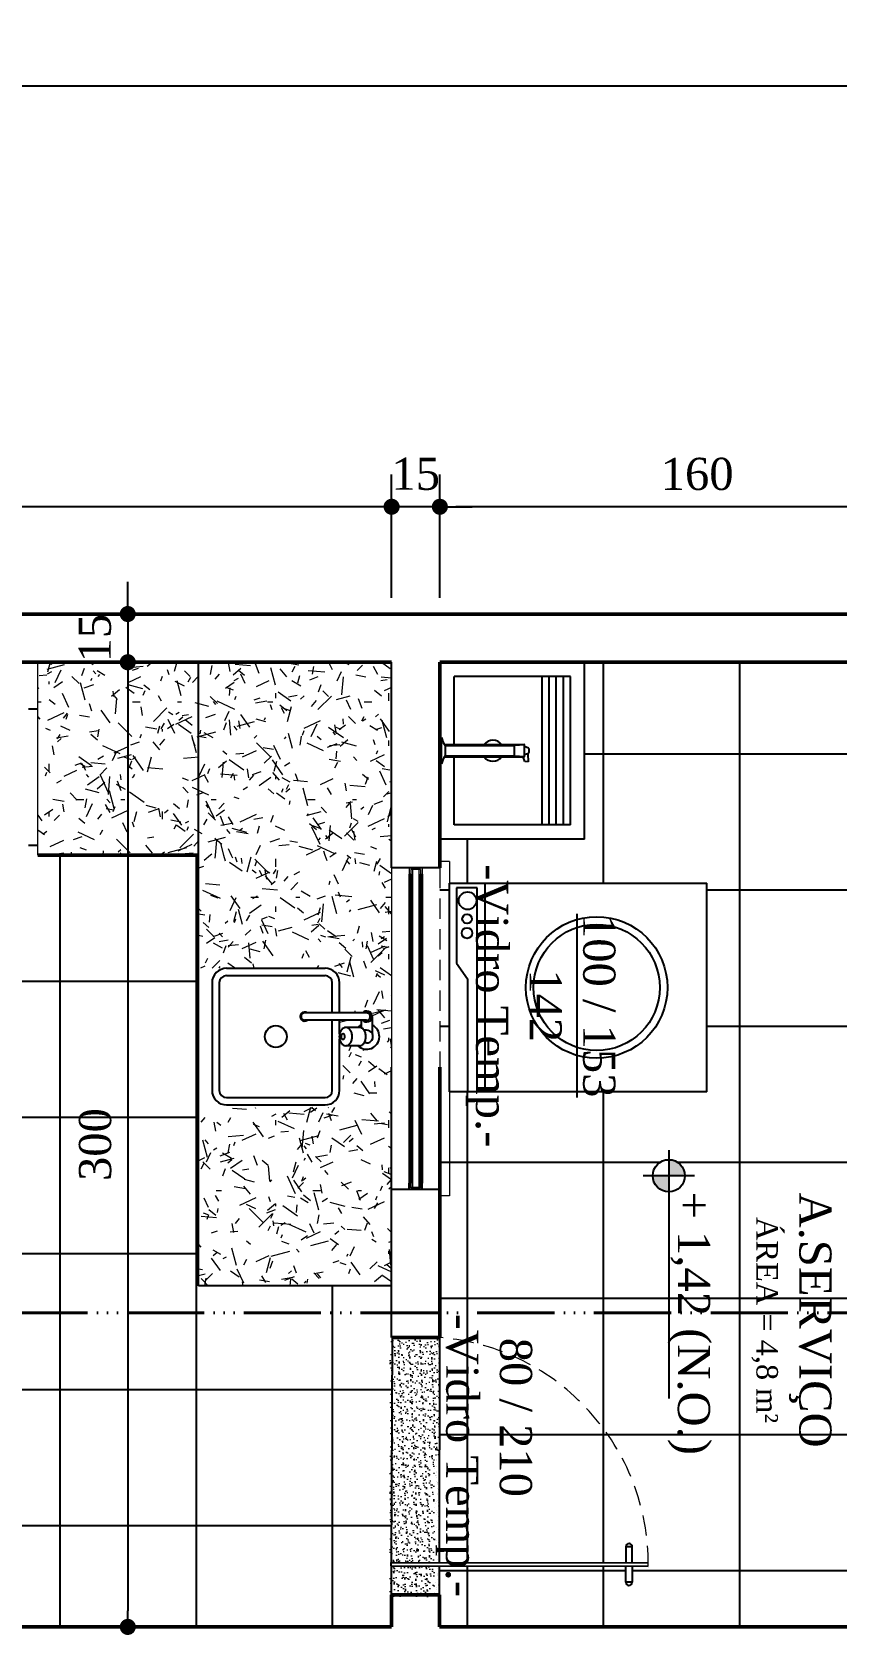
# Model space of a CAD drawing. Header units: centimetres. Extents: x -48696 to 156237, y -5617 to 29024.
# Drawn here: x 81906.6 to 82156.9, y 15220 to 15718.5 of the extents above; entities that cross this region are included whole.
import ezdxf

# ---------------------------------------------------------------- set-up
doc = ezdxf.new("R2010")
doc.units = ezdxf.units.CM
doc.linetypes.add('ACAD_ISO06W100', pattern=[36, 24, -3, 0, -3, 0, -3, 0, -3])
doc.linetypes.add('HIDDEN', pattern=[9.525, 6.35, -3.175])
for name, color, linetype in [('ACESSORIOS', 2, 'Continuous'), ('COZ', 3, 'Continuous'), ('COZINHA', 2, 'Continuous'), ('Hachuria - Moveis', 1, 'Continuous'), ('Piso', 55, 'Continuous'), ('PN010', 1, 'Continuous'), ('Portas-Cotas', 2, 'Continuous'), ('Texto', 2, 'Continuous')]:
    doc.layers.add(name, color=color, linetype=linetype)
for name, color, linetype, lineweight in [('Corte Planta', 4, 'ACAD_ISO06W100', 40), ('Hachura', 1, 'Continuous', 9), ('Nível Fachada', 7, 'Continuous', 70), ('Parede Baixa', 5, 'Continuous', 50), ('Pisos Externos', 15, 'Continuous', 9), ('Portas - Janelas', 2, 'Continuous', 20), ('Projeção Janela', 15, 'HIDDEN', 9), ('Projeção Portas', 55, 'HIDDEN', 5)]:
    doc.layers.add(name, color=color, linetype=linetype, lineweight=lineweight)
doc.styles.add('Valéria', font='romantic.ttf', dxfattribs={"height": 10})
doc.dimstyles.new('Cota - 50', dxfattribs={"dimtxt": 10, "dimasz": 5, "dimexe": 10, "dimexo": 20, "dimgap": 5, "dimtad": 1, "dimtxsty": 'Valéria', "dimblk": 'DOT', "dimcen": 0, "dimclrd": 12, "dimclre": 12, "dimclrt": 2, "dimazin": 2, "dimtfac": 1, "dimtix": 1, "dimtmove": 0, "dimatfit": 3, "dimldrblk": 'DOT', "dimfxl": 1, "dimarcsym": 0})

# ---------------------------------------------------------------- blocks, each defined once
blk = doc.blocks.new('Pia Bancada Planta 01')
at = {"layer": 'COZ', "color": 2}
for p, q in [((0.435, 0.1875), (0.165, 0.1875)), ((0.125, 0.1475), (0.125, 0.0074)), ((0.145, 0.1475), (0.145, -0.045)), ((0.435, 0.1675), (0.165, 0.1675)), ((0.455, -0.1475), (0.455, 0.1475)), ((0.475, -0.1475), (0.475, 0.1475)), ((0.0509, 0.0175), (0.0579, 0.0175)), ((0.0705, 0.025), (0.1081, 0.025)), ((0.0359, -0.055), (0.0359, -0.0115)), ((0.0509, -0.0175), (0.0579, -0.0175)), ((0.0659, -0.045), (0.0659, -0.0241)), ((0.0705, -0.025), (0.1081, -0.025)), ((0.125, -0.0074), (0.125, -0.045)), ((0.0509, -0.045), (0.2209, -0.045)), ((0.0509, -0.065), (0.2209, -0.065)), ((0.125, -0.065), (0.125, -0.1475)), ((0.145, -0.065), (0.145, -0.1475)), ((0.435, -0.1675), (0.165, -0.1675)), ((0.435, -0.1875), (0.165, -0.1875))]:
    blk.add_line(p, q, dxfattribs=at)
blk.add_lwpolyline([(0.0705, 0.025, 0.133256), (0.0641, 0.0233, 0.106756), (0.058, 0.0177, 0.082828), (0.0543, 0.0099, 0.071352), (0.0528, 0, 0.071352), (0.0543, -0.0099, 0.082828), (0.058, -0.0177, 0.106756), (0.0641, -0.0233, 0.133256), (0.0705, -0.025, 0.133256)], format="xyb", dxfattribs=at)
for points in [[(0.1081, -0.025, 0.133256), (0.1145, -0.0233, 0.106756), (0.1206, -0.0177, 0.082828), (0.1244, -0.0099, 0.071352), (0.1258, 0, 0.071352), (0.1244, 0.0099, 0.082828), (0.1206, 0.0177, 0.106756), (0.1145, 0.0233, 0.133256), (0.1081, 0.025, 0.133256), (0.1017, 0.0233, 0.106756), (0.0956, 0.0177, 0.082828), (0.0919, 0.0099, 0.071352), (0.0904, 0, 0.071352), (0.0919, -0.0099, 0.082828), (0.0956, -0.0177, 0.106756), (0.1017, -0.0233, 0.133256)], [(0.1156, 0.0075, 0.133256), (0.1137, 0.007, 0.106756), (0.1119, 0.0053, 0.082828), (0.1107, 0.003, 0.071352), (0.1103, 0, 0.071352), (0.1107, -0.003, 0.082828), (0.1119, -0.0053, 0.106756), (0.1137, -0.007, 0.133256), (0.1156, -0.0075, 0.133256), (0.1175, -0.007, 0.106756), (0.1194, -0.0053, 0.082828), (0.1205, -0.003, 0.071352), (0.1209, 0, 0.071352), (0.1205, 0.003, 0.082828), (0.1194, 0.0053, 0.106756), (0.1175, 0.007, 0.133256)]]:
    blk.add_lwpolyline(points, format="xyb", close=True, dxfattribs=at)
blk.add_circle((0.3, 0), 0.03, dxfattribs=at)
for centre, radius, start, end in [((0.165, 0.1475), 0.04, 90, 180), ((0.435, 0.1475), 0.04, 0, 90), ((0.165, 0.1475), 0.02, 90, 180), ((0.435, 0.1475), 0.02, 0, 90), ((0.0509, 0), 0.035, 45.5847, 244.6231), ((0.0509, 0), 0.0175, 90, 204.62), ((0.0259, -0.0115), 0.01, 0, 24.62), ((0.0509, 0), 0.0175, 211.0027, 270), ((0.0509, -0.055), 0.015, 41.8103, 318.1897), ((0.0509, 0), 0.035, 295.3769, 314.4153), ((0.2209, -0.055), 0.0125, 233.1301, 126.8699), ((0.0509, -0.055), 0.01, 90.0002, 270.0002), ((0.2209, -0.055), 0.01, 270.0001, 90.0001), ((0.165, -0.1475), 0.04, 180, 270), ((0.165, -0.1475), 0.02, 180, 270), ((0.435, -0.1475), 0.04, 270, 0), ((0.435, -0.1475), 0.02, 270, 360)]:
    blk.add_arc(centre, radius, start, end, dxfattribs=at)
blk = doc.blocks.new('_Dot')
at = {"color": 0, "linetype": 'ByBlock', "lineweight": -2}
blk.add_line((-0.5, 0), (-1, 0), dxfattribs=at)
at = {"color": 0, "linetype": 'ByBlock', "const_width": 0.5}
blk.add_lwpolyline([(-0.25, 0, 1), (0.25, 0, 1)], format="xyb", close=True, dxfattribs=at)
blk = doc.blocks.new('*D1424')
at = {"color": 12, "lineweight": -2, "transparency": 16777216}
for p, q in [((82033.41, 15542.48), (82033.41, 15580.84)), ((82193.41, 15557.48), (82193.41, 15580.84)), ((82188.41, 15570.84), (82038.41, 15570.84))]:
    blk.add_line(p, q, dxfattribs=at)
at = {"layer": 'Defpoints', "color": 0, "transparency": 16777216}
for p in [(82033.41, 15570.84), (82193.41, 15537.48), (82033.41, 15522.48)]:
    blk.add_point(p, dxfattribs=at)
at = {"color": 12, "lineweight": -2, "transparency": 16777216, "xscale": 5, "yscale": 5, "zscale": 5, "rotation": 180}
blk.add_blockref('_Dot', (82033.41, 15570.84), dxfattribs=at)
at = {"color": 12, "lineweight": -2, "transparency": 16777216, "xscale": 5, "yscale": 5, "zscale": 5}
blk.add_blockref('_Dot', (82193.41, 15570.84), dxfattribs=at)
at = {"color": 2, "transparency": 16777216, "insert": (82113.41, 15580.99), "char_height": 10, "attachment_point": 5, "style": 'Valéria'}
blk.add_mtext('160', dxfattribs=at)
blk = doc.blocks.new('*D1425')
at = {"color": 12, "lineweight": -2, "transparency": 16777216}
for p, q in [((82018.41, 15542.48), (82018.41, 15580.84)), ((82033.41, 15542.48), (82033.41, 15580.84)), ((82013.41, 15570.84), (82008.41, 15570.84)), ((82033.41, 15570.84), (82018.41, 15570.84)), ((82038.41, 15570.84), (82043.41, 15570.84))]:
    blk.add_line(p, q, dxfattribs=at)
at = {"layer": 'Defpoints', "color": 0, "transparency": 16777216}
for p in [(82018.41, 15570.84), (82018.41, 15522.48), (82033.41, 15522.48)]:
    blk.add_point(p, dxfattribs=at)
at = {"color": 12, "lineweight": -2, "transparency": 16777216, "xscale": 5, "yscale": 5, "zscale": 5}
blk.add_blockref('_Dot', (82018.41, 15570.84), dxfattribs=at)
at = {"color": 12, "lineweight": -2, "transparency": 16777216, "xscale": 5, "yscale": 5, "zscale": 5, "rotation": 180}
blk.add_blockref('_Dot', (82033.41, 15570.84), dxfattribs=at)
at = {"color": 2, "transparency": 16777216, "insert": (82025.91, 15581.03), "char_height": 10, "attachment_point": 5, "style": 'Valéria'}
blk.add_mtext('15', dxfattribs=at)
blk = doc.blocks.new('*D1426')
at = {"color": 12, "lineweight": -2, "transparency": 16777216}
for p, q in [((81688.41, 15542.58), (81688.41, 15580.84)), ((82018.41, 15542.48), (82018.41, 15580.84)), ((82013.41, 15570.84), (81693.41, 15570.84))]:
    blk.add_line(p, q, dxfattribs=at)
at = {"layer": 'Defpoints', "color": 0, "transparency": 16777216}
for p in [(81688.41, 15570.84), (81688.41, 15522.58), (82018.41, 15522.48)]:
    blk.add_point(p, dxfattribs=at)
at = {"color": 12, "lineweight": -2, "transparency": 16777216, "xscale": 5, "yscale": 5, "zscale": 5, "rotation": 180}
blk.add_blockref('_Dot', (81688.41, 15570.84), dxfattribs=at)
at = {"color": 12, "lineweight": -2, "transparency": 16777216, "xscale": 5, "yscale": 5, "zscale": 5}
blk.add_blockref('_Dot', (82018.41, 15570.84), dxfattribs=at)
at = {"color": 2, "transparency": 16777216, "insert": (81853.41, 15580.95), "char_height": 10, "attachment_point": 5, "style": 'Valéria'}
blk.add_mtext('330', dxfattribs=at)
blk = doc.blocks.new('*D1438')
at = {"color": 12, "lineweight": -2, "transparency": 16777216}
for p, q in [((81998.41, 15522.48), (81926.37, 15522.48)), ((81936.37, 15517.48), (81936.37, 15227.48)), ((81998.32, 15222.48), (81926.37, 15222.48))]:
    blk.add_line(p, q, dxfattribs=at)
at = {"layer": 'Defpoints', "color": 0, "transparency": 16777216}
for p in [(82018.41, 15522.48), (81936.37, 15222.48), (82018.32, 15222.48)]:
    blk.add_point(p, dxfattribs=at)
at = {"color": 12, "lineweight": -2, "transparency": 16777216, "xscale": 5, "yscale": 5, "zscale": 5}
for p, rotation in [((81936.37, 15522.48), 90), ((81936.37, 15222.48), 270)]:
    blk.add_blockref('_Dot', p, dxfattribs=dict(at, rotation=rotation))
at = {"color": 2, "transparency": 16777216, "insert": (81926.26, 15372.48), "char_height": 10, "attachment_point": 5, "rotation": 90, "style": 'Valéria'}
blk.add_mtext('300', dxfattribs=at)
blk = doc.blocks.new('*D1401')
at = {"color": 12, "lineweight": -2, "transparency": 16777216}
for p, q in [((81936.36, 15542.48), (81936.36, 15547.48)), ((81998.41, 15537.48), (81926.36, 15537.48)), ((81936.36, 15537.48), (81936.36, 15522.48)), ((81998.41, 15522.48), (81926.36, 15522.48)), ((81936.36, 15517.48), (81936.36, 15512.48))]:
    blk.add_line(p, q, dxfattribs=at)
at = {"layer": 'Defpoints', "color": 0, "transparency": 16777216}
for p in [(82018.41, 15537.48), (81936.36, 15522.48), (82018.41, 15522.48)]:
    blk.add_point(p, dxfattribs=at)
at = {"color": 12, "lineweight": -2, "transparency": 16777216, "xscale": 5, "yscale": 5, "zscale": 5}
for p, rotation in [((81936.36, 15537.48), 270), ((81936.36, 15522.48), 90)]:
    blk.add_blockref('_Dot', p, dxfattribs=dict(at, rotation=rotation))
at = {"color": 2, "transparency": 16777216, "insert": (81926.17, 15529.98), "char_height": 10, "attachment_point": 5, "rotation": 90, "style": 'Valéria'}
blk.add_mtext('15', dxfattribs=at)
blk = doc.blocks.new('*D1486')
at = {"color": 12, "lineweight": -2, "transparency": 16777216}
for p, q in [((79954.85, 15566.42), (79954.85, 15711.71)), ((82455.41, 15557.46), (82455.41, 15711.71)), ((79959.85, 15701.71), (82450.41, 15701.71))]:
    blk.add_line(p, q, dxfattribs=at)
at = {"layer": 'Defpoints', "color": 0, "transparency": 16777216}
for p in [(82455.41, 15701.71), (79954.85, 15546.42), (82455.41, 15537.46)]:
    blk.add_point(p, dxfattribs=at)
at = {"color": 12, "lineweight": -2, "transparency": 16777216, "xscale": 5, "yscale": 5, "zscale": 5, "rotation": 180}
blk.add_blockref('_Dot', (79954.85, 15701.71), dxfattribs=at)
at = {"color": 12, "lineweight": -2, "transparency": 16777216, "xscale": 5, "yscale": 5, "zscale": 5}
blk.add_blockref('_Dot', (82455.41, 15701.71), dxfattribs=at)
at = {"color": 2, "transparency": 16777216, "insert": (81205.13, 15711.91), "char_height": 10, "attachment_point": 5, "style": 'Valéria'}
blk.add_mtext('2500', dxfattribs=at)

msp = doc.modelspace()

# ---------------------------------------------------------------- hatches: boundary and pattern name
at = {"layer": 'Hachura', "transparency": 33554687}
h = msp.add_hatch(dxfattribs=at)
h.set_pattern_fill('TEXTURED', color=55, scale=40, angle=180, pattern_type=2)
h.set_pattern_definition([(180, (68813.435, 5326.073), (-17.6, -30.4), [1.6, -26.8, 1.2, -11.6, 2.4, -28.4]), (185, (68831.435, 5311.673), (-15.75017, -31.09103), [3.2, -26.8, 2.4, -11.6, 4.8, -28.4]), (190, (68821.035, 5309.673), (-10.75682, -38.045905), [2.8, -6.8, 3.6, -21.2, 2, -26.4]), (195, (68828.235, 5306.073), (-9.00093, -35.95474), [5.6, -6.8, 6, -21.2, 4.4, -26.4]), (200, (68825.035, 5322.473), (-17.796127, -29.4635), [3.2, -22, 2.8, -16.4, 2, -12.8]), (205, (68819.435, 5328.073), (-19.944628, -29.161135), [4.4, -22, 5.6, -16.4, 4.8, -12.8]), (210, (68813.435, 5324.873), (2.929234, -33.87358), [2, -13.2, 1.6, -19.6, 1.2, -26]), (215, (68831.435, 5339.273), (-2.97648, -39.68401), [4.4, -13.2, 3.2, -19.6, 2.4, -26]), (220, (68824.635, 5316.073), (-4.511456, -28.84938), [1.6, -17.6, 1.2, -11.2, 3.2, -20.4]), (225, (68824.635, 5330.473), (8.20244, -39.31514), [3.2, -17.6, 2.4, -11.2, 6, -20.4]), (230, (68818.635, 5330.473), (10.699715, -31.431133), [0.8, -14.8, 2, -24.4, 2.4, -12.4]), (240, (68817.435, 5327.673), (13.26307, -29.827688), [2, -16.4, 0.8, -19.2, 1.6, -14.8]), (245, (68831.835, 5327.673), (9.72655, -41.609064), [4.4, -16.4, 1.6, -19.2, 3.2, -14.8]), (250, (68821.835, 5332.473), (14.652303, -28.744913), [1.2, -7.6, 2.4, -12.8, 1.6, -17.6]), (255, (68836.235, 5336.073), (31.01116, -31.08549), [2.4, -7.6, 4.8, -12.8, 3.2, -17.6]), (260, (68819.835, 5308.873), (27.80871, -21.962593), [2.8, -17.6, 1.2, -20.8, 2.4, -19.6]), (265, (68816.235, 5337.673), (33.20336, -19.76909), [5.6, -17.6, 2.4, -20.8, 4.8, -19.6]), (270, (68817.435, 5326.073), (35.2, -14.8), [2.4, -12.4, 1.6, -24.4, 0.8, -24.8]), (275, (68831.835, 5311.673), (37.611, -26.021), [4.8, -12.4, 1.6, -24.4, 1.6, -24.8]), (280, (68823.835, 5313.673), (33.06286, -19.352705), [2.8, -15.6, 2.4, -12.8, 2.8, -29.2]), (285, (68816.635, 5306.473), (34.623746, -16.397444), [5.6, -15.6, 4.8, -12.8, 5.6, -29.2]), (290, (68826.635, 5336.473), (32.058712, -10.89215), [3.2, -10.4, 1.6, -21.2, 2.4, -23.2]), (295, (68805.035, 5336.473), (32.886033, -8.056603), [6, -10.4, 3.2, -21.2, 4.8, -23.2]), (300, (68837.435, 5331.673), (38.21999, -3.79897), [2, -26.8, 2.4, -12.4, 2.8, -16.4]), (305, (68833.835, 5328.073), (43.41948, -1.33749), [4.4, -26.8, 4.8, -12.4, 5.6, -16.4]), (310, (68828.635, 5340.473), (37.21437, -9.502144), [1.2, -8.8, 1.6, -17.2, 3.2, -22.4]), (315, (68825.035, 5336.873), (42.992092, -6.22254), [2.4, -8.8, 3.2, -17.2, 6, -22.4]), (320, (68840.635, 5308.473), (29.412914, 4.560758), [2.4, -14.4, 2.8, -12.4, 1.6, -16.8]), (325, (68824.635, 5333.673), (30.968367, 10.055855), [4.8, -14.4, 5.6, -12.4, 3.2, -16.8]), (330, (68807.435, 5342.873), (27.309996, 16.1023), [1.6, -11.2, 3.2, -24.8, 2.8, -22.8]), (335, (68811.035, 5320.873), (35.59079, 13.856973), [3.2, -11.2, 6, -24.8, 5.6, -22.8]), (340, (68833.835, 5320.473), (31.720143, 21.65716), [2.4, -16.8, 2, -15.2, 1.6, -24.4]), (345, (68837.435, 5334.873), (34.120974, 26.88492), [4.8, -16.8, 4.4, -15.2, 3.2, -24.4]), (350, (68831.435, 5330.073), (28.75254, 22.549755), [3.6, -13.2, 2.4, -18, 3.2, -17.6]), (355, (68813.435, 5312.073), (27.30531, 32.1425), [4.4, -13.2, 4.8, -18, 5.2, -17.6])])
h.paths.add_polyline_path([(81958.40987, 15462.50036), (81958.40987, 15427.31895), (82018.40987, 15427.31895), (82018.40987, 15462.50036)])
h.paths.add_polyline_path([(81908.40987, 15462.5149), (81908.40987, 15522.48291), (82018.40987, 15522.48291), (82018.40987, 15462.5149)])
h.paths.add_polyline_path([(82018.40987, 15328.53291), (82018.40987, 15383.9912), (81958.40987, 15383.9912), (81958.40987, 15328.53291)])
h.paths.add_polyline_path([(82008.93365, 15409.65287), (82008.93365, 15411.16895), (82002.23513, 15411.16895), (82002.23513, 15409.06447)], flags=17)
h.paths.add_polyline_path([(82002.23513, 15383.9912), (82018.40987, 15383.9912), (82018.40987, 15427.31895), (81998.76683, 15427.31895), (82001.45079, 15426.44788), (82002.79298, 15423.87895), (82002.23513, 15413.43562), (82009.36654, 15413.43562), (82010.86037, 15414.63104), (82012.51827, 15414.63104), (82012.33365, 15409.65287), (82014.13649, 15409.65287), (82014.99046, 15408.85575), (82014.99046, 15401.74467), (82007.70415, 15401.74467), (82007.85756, 15403.23562), (82002.23513, 15403.23562)])
at = {"layer": 'Piso'}
h = msp.add_hatch(dxfattribs=at)
h.set_pattern_fill('ANSI37', color=256, scale=13.333333, angle=-45)
h.set_pattern_definition([(360, (68707.34, -1129.053), (3e-14, 42.33333), []), (90, (68707.34, -1129.053), (-42.33333, 3e-14), [])])
h.paths.add_polyline_path([(82018.32263, 15222.48292), (82018.31158, 15328.53291), (81958.40987, 15328.53291), (81958.40987, 15462.50036), (81908.40987, 15462.5149), (81908.42732, 15522.51489), (81905.4772, 15522.51489), (81905.4772, 15453.25573), (81897.1732, 15453.25573), (81897.1732, 15451.17973), (81833.8552, 15451.17973), (81833.8552, 15453.25573), (81825.5512, 15453.77473), (81825.5712, 15522.53899), (81823.24828, 15522.53966), (81823.23083, 15462.53966), (81688.31969, 15462.57889), (81688.31969, 15394.10001), (81692.33934, 15394.10001), (81692.33934, 15398.80227), (81762.46434, 15398.80227), (81763.38101, 15396.96894), (81763.38101, 15330.7075), (81766.13101, 15330.7075), (81766.13101, 15333.71894), (81767.96434, 15333.71894), (81767.96434, 15329.1356), (81763.38101, 15329.1356), (81763.38101, 15326.3856), (81762.46434, 15324.55227), (81688.31969, 15324.55227), (81688.33077, 15222.57888)])
h = msp.add_hatch(dxfattribs=at)
h.set_pattern_fill('ANSI37', color=256, scale=13.33333, angle=-45)
h.paths.add_polyline_path([(82183.40803, 15522.48291), (82078.40987, 15522.48291), (82078.40987, 15467.48291), (82033.39387, 15467.48291), (82033.13137, 15242.45188), (82091.22615, 15242.38411), (82091.23215, 15247.52336), (82091.33044, 15247.83899), (82091.50913, 15248.08469), (82091.71367, 15248.24555), (82091.96183, 15248.35371), (82092.25967, 15248.3914), (82092.53523, 15248.34419), (82092.80253, 15248.20421), (82092.96811, 15248.05979), (82093.17446, 15247.76644), (82093.23199, 15247.38294), (82093.22615, 15242.38178), (82098.22612, 15242.38178), (82098.22494, 15241.37595), (82093.22499, 15241.38178), (82093.21895, 15236.20732), (82093.09989, 15235.90935), (82092.92838, 15235.67796), (82092.71595, 15235.3914), (82092.48367, 15235.28137), (82092.14219, 15235.38592), (82091.77812, 15235.26705), (82091.53965, 15235.43989), (82091.52136, 15235.66666), (82091.2804, 15235.79248), (82091.28524, 15236.02546), (82091.21906, 15236.30077), (82091.22499, 15241.38411), (82033.3235, 15241.45166), (82033.3235, 15222.48292), (82183.40803, 15222.48292)])
h.paths.add_polyline_path([(82116.40987, 15453.77557), (82116.40987, 15388.9089), (82036.40987, 15388.9089), (82036.40987, 15453.77557)], flags=16)
h.paths.add_polyline_path([(82104.1691, 15421.34224, -1), (82060.16808, 15421.34224, -1)], flags=0)
h.paths.add_polyline_path([(82101.79106, 15421.34224, -1), (82062.54612, 15421.34224, -1)], flags=0)
h.paths.add_polyline_path([(82044.78118, 15448.32632, -1), (82039.29341, 15448.32632, -1)], flags=0)
h.paths.add_polyline_path([(82043.31849, 15442.65302, -1), (82040.39026, 15442.65302, -1)], flags=0)
h.paths.add_polyline_path([(82043.50073, 15438.26067, -1), (82040.20802, 15438.26067, -1)], flags=0)
h.paths.add_polyline_path([(82109.58477, 15362.78999, -1), (82099.58477, 15362.78999, -1)], flags=16)
h.paths.add_polyline_path([(82175.71624, 15358.73292), (82175.71624, 15385.92227), (82154.16298, 15385.92227), (82154.16298, 15358.73292)], flags=24)
h.paths.add_polyline_path([(82033.02816, 15312.34748), (82032.94298, 15239.32978), (82063.60174, 15239.29402), (82063.68691, 15312.31172)], flags=9)
h.paths.add_polyline_path([(82104.78228, 15360.24361), (82104.78228, 15292.05426), (82122.02488, 15292.05426), (82122.02488, 15360.24361)], flags=24)
h.paths.add_polyline_path([(82118.9905, 15367.32074), (82118.9905, 15268.12548), (82162.09175, 15268.12548), (82162.09175, 15367.32074)], flags=24)
at = {"layer": 'Pisos Externos'}
h = msp.add_hatch(dxfattribs=at)
h.set_pattern_fill('AR-SAND', color=256, scale=0.05, angle=135)
h.set_pattern_definition([(172.5, (17672.6057, 9485.874), (-1.673767446, -1.786906744), [0, -1.9304, 0, -2.159, 0, -2.06375]), (142.5, (17672.6057, 9485.874), (-4.12366426, -0.94505464), [0, -1.0414, 0, -1.7399, 0, -0.66675]), (102.5, (17673.7103, 9484.7694), (-2.80166156, 2.79149913), [0, -0.635, 0, -2.286, 0, -2.9845]), (92.5, (17673.7103, 9484.7694), (-3.4877539, 1.91140555), [0, -0.3175, 0, -1.4986, 0, -1.7145])])
h.paths.add_polyline_path([(82032.8792, 15241.41468), (82017.87921, 15241.43218), (82017.87207, 15235.31781, 0.215250437), (82025.36812, 15231.92344), (82032.86811, 15231.91469)])
h.paths.add_polyline_path([(82017.87207, 15235.31781), (82017.86812, 15231.93219), (82025.36812, 15231.92344, -0.215250437)], flags=17)
h.paths.add_polyline_path([(82018.52101, 15311.8099), (82018.22605, 15242.43178), (82017.88037, 15242.43218), (82017.9613, 15311.81055)])
h = msp.add_hatch(dxfattribs=at)
h.set_pattern_fill('AR-SAND', color=256, scale=0.05, angle=135)
h.set_pattern_definition([(172.5, (70025.4286, -1594.3813), (-1.67376745, -1.78690674), [0, -1.9304, 0, -2.159, 0, -2.06375]), (142.5, (70025.4286, -1594.3813), (-4.12366426, -0.94505464), [0, -1.0414, 0, -1.7399, 0, -0.66675]), (102.5, (70026.5331, -1595.4859), (-2.80166156, 2.79149913), [0, -0.635, 0, -2.286, 0, -2.9845]), (92.5, (70026.533, -1595.486), (-3.4877539, 1.91140555), [0, -0.3175, 0, -1.4986, 0, -1.7145])])
h.paths.add_polyline_path([(82033.52088, 15311.74613), (82033.22627, 15242.45177), (82018.2262, 15242.46927), (82018.52101, 15311.8099)])
at = {"layer": 'Portas - Janelas'}
h = msp.add_hatch(color=256, dxfattribs=at)
edge = h.paths.add_edge_path()
edge.add_arc((82104.58477, 15362.78999), 5, 0, 90)
edge.add_line((82104.58477, 15367.78999), (82104.58477, 15362.78999))
edge.add_line((82104.58477, 15362.78999), (82109.58477, 15362.78999))
edge = h.paths.add_edge_path()
edge.add_arc((82104.58477, 15362.78999), 5, 180, 270)
edge.add_line((82104.58477, 15357.78999), (82104.58477, 15362.78999))
edge.add_line((82104.58477, 15362.78999), (82099.58477, 15362.78999))

# ---------------------------------------------------------------- linework, layer by layer
at = {"color": 2}
for p, q in [((81958.40987, 15328.53291), (81958.40987, 15522.50036)), ((82018.40987, 15328.53291), (81958.40987, 15328.53291))]:
    msp.add_line(p, q, dxfattribs=at)
at = {"color": 5}
for p, q in [((82018.40987, 15458.53291), (82018.40987, 15522.48291)), ((82033.40987, 15458.53291), (82018.40987, 15458.53291)), ((82018.42092, 15312.48292), (82018.42092, 15396.53292)), ((82033.40987, 15358.53291), (82018.40987, 15358.53291)), ((82033.40987, 15328.53291), (82033.35347, 15328.53291))]:
    msp.add_line(p, q, dxfattribs=at)
at = {"color": 1}
for p, q in [((82065.20987, 15471.88291), (82065.20987, 15518.08291)), ((82067.40987, 15471.88291), (82067.40987, 15518.08291)), ((82069.60987, 15471.88291), (82069.60987, 15518.08291)), ((82071.80987, 15471.88291), (82071.80987, 15518.08291)), ((82033.95987, 15499.10791), (82033.40987, 15499.10791)), ((82033.95987, 15490.85791), (82033.95987, 15499.10791)), ((82034.84794, 15496.88591), (82059.5203, 15496.88591)), ((82034.84798, 15493.07991), (82059.5203, 15493.07991)), ((82035.05987, 15496.63291), (82035.05987, 15493.33291)), ((82035.05987, 15496.63291), (82056.50987, 15496.63291)), ((82035.05987, 15493.33291), (82056.50987, 15493.33291)), ((82056.50987, 15496.42947), (82056.50987, 15493.53636)), ((82056.71269, 15496.6488), (82059.59106, 15496.87422)), ((82059.59106, 15493.0916), (82056.71269, 15493.31703)), ((82059.84981, 15491.58031), (82059.27003, 15493.07991)), ((82059.7403, 15493.29991), (82059.7403, 15496.66591)), ((82060.9586, 15495.79501), (82059.7403, 15496.28817)), ((82060.96967, 15494.14503), (82059.7403, 15493.65797)), ((82060.78418, 15494.05355), (82060.90098, 15491.53364)), ((82033.95987, 15490.85791), (82033.40987, 15490.85791)), ((82060.90098, 15491.53364), (82059.84981, 15491.58031))]:
    msp.add_line(p, q, dxfattribs=at)
for points in [[(82060.96653, 15494.15791, 0.236739444), (82061.04361, 15494.19657, 0.085519777), (82061.1468, 15494.39955, 0.043127161), (82061.1999, 15494.64444, 0.031837447), (82061.22147, 15494.98291, 0.031837447), (82061.1999, 15495.32138, 0.043127161), (82061.1468, 15495.56627, 0.085519777), (82061.04361, 15495.76925, 0.236739444), (82060.96653, 15495.80791, 0.159785222), (82060.90958, 15495.78924)], [(82060.93738, 15494.16244, 0.077146353), (82060.96653, 15494.15791)]]:
    msp.add_lwpolyline(points, format="xyb", dxfattribs=at)
for centre, radius, start, end in [((82038.28122, 15499.54657), 4.34355, 185.796171, 222.1288069), ((82049.90987, 15494.98291), 3.3, 35.2164336, 144.7835664), ((82038.28261, 15490.41864), 4.345, 137.877446, 174.1975761), ((82049.90987, 15494.98291), 3.3, 215.2164336, 324.7835664), ((82056.72987, 15496.42947), 0.22, 94.4781357, 180), ((82056.72987, 15493.53636), 0.22, 180, 265.5218643), ((82059.5203, 15496.66591), 0.22, 0, 90), ((82059.5203, 15493.29991), 0.22, 270, 0)]:
    msp.add_arc(centre, radius, start, end, dxfattribs=at)
at = {"layer": 'ACESSORIOS'}
for p, q in [((82033.40987, 15467.48291), (82033.40987, 15522.48291)), ((82033.40987, 15522.48291), (82078.40987, 15522.48291)), ((82037.80987, 15496.88591), (82037.80987, 15518.08291)), ((82074.00987, 15518.08291), (82037.80987, 15518.08291)), ((82074.00987, 15471.88291), (82074.00987, 15518.08291)), ((82078.40987, 15467.48291), (82078.40987, 15522.48291)), ((82037.80987, 15471.88291), (82037.80987, 15493.07991)), ((82074.00987, 15471.88291), (82037.80987, 15471.88291)), ((82078.40987, 15467.48291), (82033.40987, 15467.48291)), ((82033.32359, 15242.45166), (82033.36444, 15312.48291)), ((82033.32264, 15232.48292), (82033.3235, 15241.45166))]:
    msp.add_line(p, q, dxfattribs=at)
at = {"layer": 'Corte Planta'}
msp.add_line((82831.33159, 15320.11087), (79772.79762, 15320.11087), dxfattribs=at)
at = {"layer": 'COZINHA', "color": 2, "ltscale": 0.1}
for p, q in [((82036.40987, 15453.77557), (82116.40987, 15453.77557)), ((82036.40987, 15388.9089), (82036.40987, 15453.77557)), ((82047.52987, 15388.9089), (82047.52987, 15453.77557)), ((82116.40987, 15388.9089), (82116.40987, 15453.77557)), ((82038.56173, 15452.3526), (82038.56173, 15428.92707)), ((82044.9641, 15452.3526), (82038.56173, 15452.3526)), ((82044.9641, 15388.9089), (82044.9641, 15452.3526)), ((82038.56173, 15428.92707), (82042.0373, 15423.98582)), ((82042.0373, 15423.98582), (82042.0373, 15388.9089)), ((82116.40987, 15388.9089), (82036.40987, 15388.9089))]:
    msp.add_line(p, q, dxfattribs=at)
at = {"layer": 'COZINHA', "color": 1, "ltscale": 0.1}
for centre, radius in [((82042.0373, 15448.32632), 2.74388), ((82041.85438, 15442.65302), 1.46412), ((82082.16859, 15421.34224), 22.00051), ((82041.85438, 15438.26067), 1.64635)]:
    msp.add_circle(centre, radius, dxfattribs=at)
at = {"layer": 'COZINHA', "color": 2, "ltscale": 0.1}
msp.add_circle((82082.16859, 15421.34224), 19.62247, dxfattribs=at)
at = {"layer": 'Hachura'}
for p, q in [((82023.90987, 15458.53291), (82023.90987, 15456.53291)), ((82027.90987, 15458.53291), (82027.90987, 15456.53291)), ((82024.40987, 15456.53291), (82023.90987, 15456.53291)), ((82027.40987, 15458.03291), (82024.40987, 15458.03291)), ((82024.40987, 15458.03291), (82024.40987, 15456.53291)), ((82024.90987, 15458.03291), (82024.90987, 15359.03291)), ((82026.90987, 15458.03291), (82026.90987, 15359.03291)), ((82027.40987, 15458.03291), (82027.40987, 15456.53291)), ((82027.40987, 15456.53291), (82027.90987, 15456.53291))]:
    msp.add_line(p, q, dxfattribs=at)
at = {"layer": 'Hachuria - Moveis'}
for p, q in [((82023.90987, 15358.53291), (82023.90987, 15360.53291)), ((82024.40987, 15360.53291), (82023.90987, 15360.53291)), ((82024.40987, 15359.03291), (82024.40987, 15360.53291)), ((82027.40987, 15359.03291), (82024.40987, 15359.03291)), ((82027.40987, 15360.53291), (82027.90987, 15360.53291)), ((82027.40987, 15359.03291), (82027.40987, 15360.53291)), ((82027.90987, 15358.53291), (82027.90987, 15360.53291))]:
    msp.add_line(p, q, dxfattribs=at)
msp.add_circle((82104.58477, 15362.78999), 5, dxfattribs=at)
at = {"layer": 'Parede Baixa'}
for p, q in [((82193.41239, 15537.46837), (80348.41406, 15537.46837)), ((82018.40987, 15522.48291), (81688.31969, 15522.5789)), ((82033.40987, 15522.48291), (82033.39128, 15458.53291)), ((82193.40803, 15522.48291), (82033.40802, 15522.48291)), ((82033.37325, 15396.53292), (82033.34881, 15312.48292)), ((82033.34881, 15312.48292), (82018.32263, 15312.48292)), ((82033.32264, 15232.48292), (82018.32263, 15232.48292)), ((82018.32263, 15222.48292), (82018.32263, 15232.48292)), ((82033.32264, 15232.48292), (82033.32264, 15222.48292)), ((82018.32263, 15222.48292), (81868.32451, 15222.48292)), ((82193.41908, 15222.48292), (82033.32264, 15222.48292))]:
    msp.add_line(p, q, dxfattribs=at)
at = {"layer": 'Parede Baixa', "color": 2}
msp.add_line((81958.40987, 15462.50036), (81908.40987, 15462.5149), dxfattribs=at)
at = {"layer": 'Piso'}
for p, q in [((82023.90987, 15456.53291), (82023.90987, 15360.53291)), ((82024.40987, 15456.53291), (82024.40987, 15360.53291)), ((82027.40987, 15456.53291), (82027.40987, 15360.53291)), ((82027.90987, 15456.53291), (82027.90987, 15360.53291))]:
    msp.add_line(p, q, dxfattribs=at)
at = {"layer": 'PN010'}
for p, q in [((82104.58477, 15370.78999), (82104.58477, 15293.56024)), ((82112.58477, 15362.78999), (82096.58477, 15362.78999)), ((82018.34237, 15242.46913), (82018.73197, 15312.49145)), ((82091.23199, 15247.38411), (82091.22615, 15242.38411)), ((82093.23199, 15247.38178), (82091.23199, 15247.38411)), ((82093.22615, 15242.38178), (82093.23199, 15247.38178)), ((82018.22504, 15241.46927), (82018.2262, 15242.46927)), ((82018.22504, 15241.46927), (82098.22498, 15241.37595)), ((82018.2262, 15242.46927), (82098.22615, 15242.37595)), ((82018.33073, 15232.49167), (82018.34121, 15241.46913)), ((82091.21916, 15236.38412), (82091.22499, 15241.38411)), ((82093.22499, 15241.38178), (82093.21915, 15236.38178)), ((82093.21915, 15236.38178), (82091.21916, 15236.38412))]:
    msp.add_line(p, q, dxfattribs=at)
for centre, start, end in [((82092.23199, 15247.38294), 359.9331641, 179.9331641), ((82092.21916, 15236.38295), 179.9331641, 359.9331641)]:
    msp.add_arc(centre, 1, start, end, dxfattribs=at)
at = {"layer": 'Portas - Janelas'}
for p, q in [((81908.40987, 15462.50036), (81908.40987, 15522.50036)), ((82018.40987, 15458.53291), (82018.40987, 15358.53291)), ((82036.40987, 15460.53291), (82033.39186, 15460.53291)), ((82036.40987, 15460.53291), (82036.40987, 15356.53291)), ((82036.40987, 15356.53291), (82033.36162, 15356.53291))]:
    msp.add_line(p, q, dxfattribs=at)
at = {"layer": 'Projeção Janela'}
msp.add_line((82033.40987, 15458.53291), (82033.40987, 15358.53291), dxfattribs=at)
at = {"layer": 'Projeção Portas'}
msp.add_arc((82027.43205, 15241.95853), 70.79533, 359.5285029, 84.9842646, dxfattribs=at)

# ---------------------------------------------------------------- block references
at = {"layer": 'Nível Fachada', "xscale": 113.3333333333333, "yscale": 113.3333333333333, "zscale": 113.3333333333333, "rotation": 179.9999999999999}
msp.add_blockref('Pia Bancada Planta 01', (82016.4018, 15406.06895), dxfattribs=at)

# ---------------------------------------------------------------- texts
at = {"layer": 'Portas-Cotas', "insert": (82087.98793, 15490.67133), "char_height": 10, "attachment_point": 1, "rotation": 270, "style": 'Valéria'}
msp.add_mtext_dynamic_manual_height_columns('\\pxqc;{\\L100 / 153\\P}142\\P-Vidro Temp.-', width=150, gutter_width=50, heights=[0], dxfattribs=at)
at = {"layer": 'Portas-Cotas', "char_height": 10, "style": 'Valéria'}
for s, insert, attachment_point, rotation in [('A.SERVIÇO\\P{\\H0.6667x;ÁREA = 4,8 m²}', (82155.18643, 15317.89175), 2, 270), ('\\pxi-2.3669;80 / 210\\P\\pi0;-Vidro Temp.-', (82047.08419, 15275.8281), 5, 269.9331641)]:
    msp.add_mtext(s, dxfattribs=dict(at, insert=insert, attachment_point=attachment_point, rotation=rotation))
at = {"layer": 'Texto', "insert": (82117.42133, 15357.88858), "char_height": 10, "attachment_point": 1, "rotation": 270, "style": 'Valéria'}
msp.add_mtext('+ 1,42 (N.O.)', dxfattribs=at)

# ---------------------------------------------------------------- dimensions: what is measured, and where the dimension line sits
dim = msp.add_linear_dim(base=(82455.40803, 15701.71474), p1=(79954.85244, 15546.41506), p2=(82455.40803, 15537.46027), text='2500', dimstyle='Cota - 50', override={"dimtxsty": 'Valéria'})
dim.commit()
dim.dimension.update_dxf_attribs({"geometry": '*D1486', "text_midpoint": (81205.13023, 15711.90705)})
for base, p1, p2, override, picture, middle in [((81688.40987, 15570.84059), (82018.40987, 15522.48291), (81688.40987, 15522.57887), {"dimtxsty": 'Valéria'}, '*D1426', (81853.40987, 15580.95153)), ((82018.40987, 15570.84059), (82033.40802, 15522.48291), (82018.40987, 15522.48291), {"dimtxsty": 'Valéria', "dimtmove": 1}, '*D1425', (82025.90895, 15581.0329)), ((82033.40802, 15570.84059), (82193.41239, 15537.48291), (82033.40802, 15522.48291), {"dimtxsty": 'Valéria', "dimtmove": 1}, '*D1424', (82113.41021, 15580.98852))]:
    dim = msp.add_linear_dim(base=base, p1=p1, p2=p2, dimstyle='Cota - 50', override=override)
    dim.commit()
    dim.dimension.update_dxf_attribs({"geometry": picture, "text_midpoint": middle})
for base, p1, p2, picture, middle in [((81936.36198, 15522.48291), (82018.40987, 15537.48291), (82018.40551, 15522.48291), '*D1401', (81926.16967, 15529.98291)), ((81936.37303, 15222.48292), (82018.40987, 15522.48291), (82018.32263, 15222.48292), '*D1438', (81926.26208, 15372.48292))]:
    dim = msp.add_linear_dim(base=base, p1=p1, p2=p2, angle=270, dimstyle='Cota - 50', override={"dimtxsty": 'Valéria'})
    dim.commit()
    dim.dimension.update_dxf_attribs({"geometry": picture, "text_midpoint": middle})

doc.saveas('drawing.dxf')
